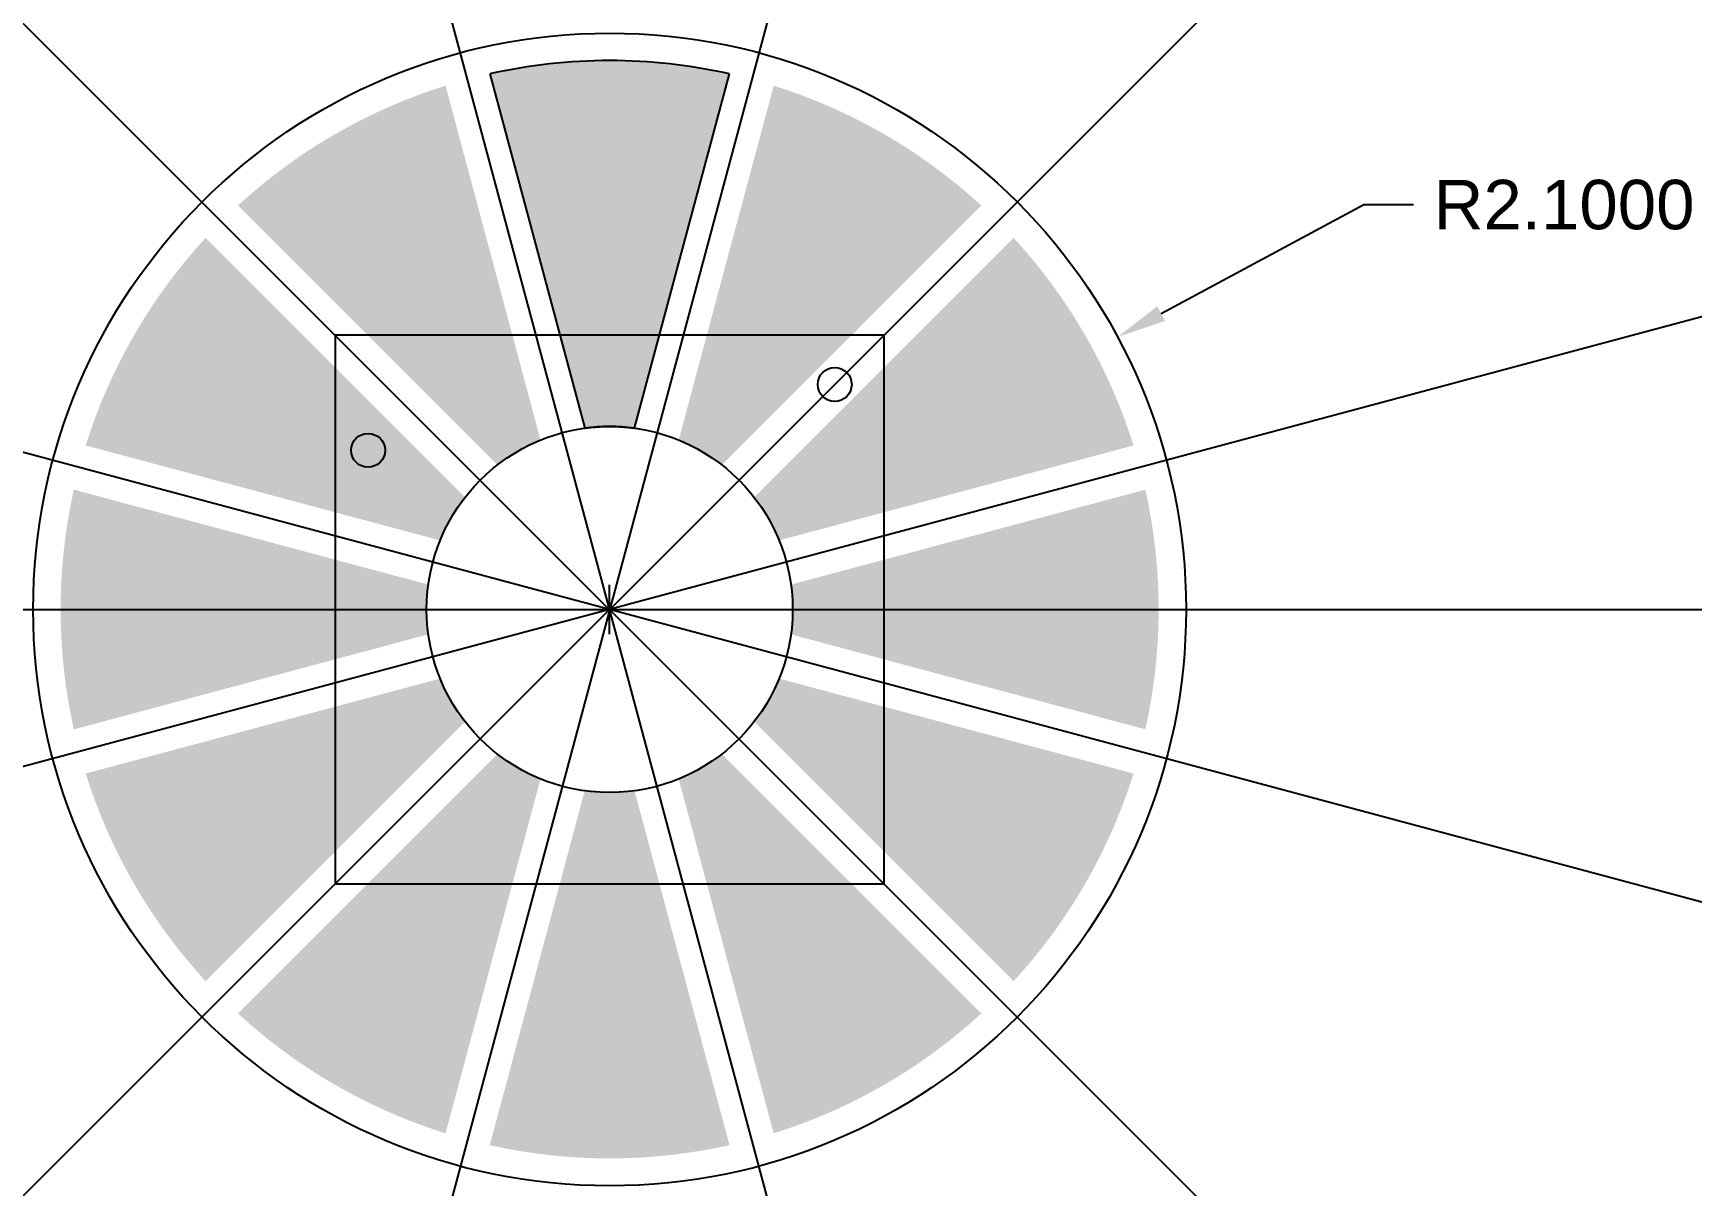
# Model space of a CAD drawing. Header units: inches. Extents: x -2.1 to 3.94, y -2.1 to 2.1.
import ezdxf

# ---------------------------------------------------------------- set-up
doc = ezdxf.new("R2010")
doc.units = ezdxf.units.IN
doc.header["$MEASUREMENT"] = 0
doc.styles.get("Standard").update_dxf_attribs({"font": 'arial.ttf'})
doc.dimstyles.get("Standard").update_dxf_attribs({"dimtxt": 0.18, "dimasz": 0.18, "dimexe": 0.18, "dimexo": 0.0625, "dimgap": 0.09, "dimtad": 0, "dimtih": 1, "dimtoh": 1, "dimdec": 4, "dimzin": 0, "dimdsep": 46, "dimtxsty": 'Standard', "dimcen": 0.09, "dimadec": 0, "dimazin": 0, "dimtfac": 1, "dimtdec": 4, "dimtofl": 0, "dimtmove": 0, "dimatfit": 3, "dimfxl": 1, "dimtolj": 1, "dimtzin": 0, "dimarcsym": 0})

# ---------------------------------------------------------------- blocks, each defined once
blk = doc.blocks.new('*D5')
at = {"color": 0, "lineweight": -2}
for p, q in [((2.747859967588315, 1.474297445369279), (2.00909536646716, 1.077931263318858)), ((2.928129967588315, 1.474297445369279), (2.747859967588315, 1.474297445369279))]:
    blk.add_line(p, q, dxfattribs=at)
at = {"color": 0}
for p, q in [((0, -0.09), (0, 0.09)), ((-0.09, 0), (0.09, 0))]:
    blk.add_line(p, q, dxfattribs=at)
blk.add_solid([(1.994912060370859, 1.10436672866711), (2.023278672563461, 1.051495797970606), (1.850482574377647, 0.9928314267410532)], dxfattribs=at)
at = {"layer": 'Defpoints', "color": 0}
for p in [(1.850482574377647, 0.9928314267410532), (0, 0)]:
    blk.add_point(p, dxfattribs=at)
at = {"color": 0, "insert": (3.477039967588315, 1.474297445369279), "char_height": 0.18, "attachment_point": 5}
blk.add_mtext('\\A1;R2.1000', dxfattribs=at)

msp = doc.modelspace()

# ---------------------------------------------------------------- hatches: boundary and pattern name
h = msp.add_hatch(color=256)
h.set_gradient(color1=(0, 255, 0), color2=(0, 255, 0))
edge = h.paths.add_edge_path()
edge.add_line((-0.4366947375327299, 1.951742223299793), (-0.09069888811969756, 0.6604681340824061))
edge.add_arc((0, 0), 0.6666666666666666, 82.18075578145817, 97.81924421854171, ccw=False)
edge.add_line((0.09069888811969784, 0.660468134082406), (0.4366947375327307, 1.951742223299793))
edge.add_arc((0, 0), 2, 77.38801546326876, 102.6119845367312)
h = msp.add_hatch(color=256)
h.set_gradient(color1=(0, 255, 0), color2=(0, 255, 0))
edge = h.paths.add_edge_path()
edge.add_line((-1.354059848052218, 1.471910978249977), (-0.4087816082478636, 0.526632738445622))
edge.add_arc((0, 0), 0.6666666666666666, 112.18075578145829, 127.81924421854171, ccw=False)
edge.add_line((-0.251686525834542, 0.6173316265653194), (-0.5976823752475737, 1.908605715782707))
edge.add_arc((0, 0), 2, 107.3880154632688, 132.6119845367312)
h = msp.add_hatch(color=256)
h.set_gradient(color1=(0, 255, 0), color2=(0, 255, 0))
edge = h.paths.add_edge_path()
edge.add_line((0.5976823752475758, 1.908605715782706), (0.2516865258345427, 0.6173316265653193))
edge.add_arc((0, 0), 0.6666666666666666, 52.180755781458174, 67.81924421854171, ccw=False)
edge.add_line((0.4087816082478642, 0.5266327384456213), (1.35405984805222, 1.471910978249975))
edge.add_arc((0, 0), 2, 47.38801546326872, 72.61198453673119)
h = msp.add_hatch(color=256)
h.set_gradient(color1=(0, 255, 0), color2=(0, 255, 0))
edge = h.paths.add_edge_path()
edge.add_line((-1.908605715782707, 0.5976823752475751), (-0.6173316265653195, 0.2516865258345424))
edge.add_arc((0, 0), 0.6666666666666666, 142.1807557814582, 157.8192442185417, ccw=False)
edge.add_line((-0.5266327384456215, 0.408781608247864), (-1.471910978249976, 1.354059848052219))
edge.add_arc((0, 0), 2, 137.3880154632687, 162.6119845367312)
h = msp.add_hatch(color=256)
h.set_gradient(color1=(0, 255, 0), color2=(0, 255, 0))
edge = h.paths.add_edge_path()
edge.add_line((1.471910978249978, 1.354059848052217), (0.5266327384456221, 0.4087816082478634))
edge.add_arc((0, 0), 0.6666666666666666, 22.180755781458174, 37.81924421854171, ccw=False)
edge.add_line((0.6173316265653195, 0.2516865258345415), (1.908605715782707, 0.5976823752475722))
edge.add_arc((0, 0), 2, 17.3880154632687, 42.61198453673117)
h = msp.add_hatch(color=256)
h.set_gradient(color1=(0, 255, 0), color2=(0, 255, 0))
edge = h.paths.add_edge_path()
edge.add_line((-1.951742223299793, -0.4366947375327297), (-0.6604681340824061, -0.09069888811969751))
edge.add_arc((0, 0), 0.6666666666666666, 172.1807557814583, 187.8192442185417, ccw=False)
edge.add_line((-0.660468134082406, 0.09069888811969787), (-1.951742223299793, 0.4366947375327308))
edge.add_arc((0, 0), 2, 167.3880154632687, 192.6119845367312)
h = msp.add_hatch(color=256)
h.set_gradient(color1=(0, 255, 0), color2=(0, 255, 0))
edge = h.paths.add_edge_path()
edge.add_line((1.951742223299793, 0.4366947375327295), (0.6604681340824061, 0.09069888811969745))
edge.add_arc((0, 0), 0.6666666666666666, -7.819244218541826, 7.819244218541712, ccw=False)
edge.add_line((0.660468134082406, -0.09069888811969797), (1.951742223299793, -0.4366947375327311))
edge.add_arc((0, 0), 2, 347.3880154632687, 372.6119845367312)
h = msp.add_hatch(color=256)
h.set_gradient(color1=(0, 255, 0), color2=(0, 255, 0))
edge = h.paths.add_edge_path()
edge.add_line((-1.471910978249977, -1.354059848052218), (-0.5266327384456218, -0.4087816082478637))
edge.add_arc((0, 0), 0.6666666666666666, 202.1807557814583, 217.8192442185417, ccw=False)
edge.add_line((-0.6173316265653194, -0.2516865258345419), (-1.908605715782707, -0.5976823752475733))
edge.add_arc((0, 0), 2, 197.3880154632688, 222.6119845367312)
h = msp.add_hatch(color=256)
h.set_gradient(color1=(0, 255, 0), color2=(0, 255, 0))
edge = h.paths.add_edge_path()
edge.add_line((1.908605715782706, -0.5976823752475758), (0.6173316265653193, -0.2516865258345427))
edge.add_arc((0, 0), 0.6666666666666666, 322.1807557814582, 337.81924421854166, ccw=False)
edge.add_line((0.5266327384456213, -0.4087816082478642), (1.471910978249975, -1.35405984805222))
edge.add_arc((0, 0), 2, 317.3880154632687, 342.6119845367312)
h = msp.add_hatch(color=256)
h.set_gradient(color1=(0, 255, 0), color2=(0, 255, 0))
edge = h.paths.add_edge_path()
edge.add_line((-0.5976823752475755, -1.908605715782707), (-0.2516865258345425, -0.6173316265653195))
edge.add_arc((0, 0), 0.6666666666666666, 232.1807557814582, 247.8192442185417, ccw=False)
edge.add_line((-0.4087816082478642, -0.5266327384456213), (-1.354059848052219, -1.471910978249975))
edge.add_arc((0, 0), 2, 227.3880154632687, 252.6119845367312)
h = msp.add_hatch(color=256)
h.set_gradient(color1=(0, 255, 0), color2=(0, 255, 0))
edge = h.paths.add_edge_path()
edge.add_line((1.354059848052218, -1.471910978249977), (0.4087816082478637, -0.5266327384456216))
edge.add_arc((0, 0), 0.6666666666666666, 292.18075578145823, 307.81924421854166, ccw=False)
edge.add_line((0.2516865258345419, -0.6173316265653195), (0.5976823752475732, -1.908605715782707))
edge.add_arc((0, 0), 2, 287.3880154632687, 312.6119845367311)
h = msp.add_hatch(color=256)
h.set_gradient(color1=(0, 255, 0), color2=(0, 255, 0))
edge = h.paths.add_edge_path()
edge.add_line((0.4366947375327297, -1.951742223299793), (0.09069888811969751, -0.6604681340824061))
edge.add_arc((0, 0), 0.6666666666666666, 262.18075578145823, 277.8192442185417, ccw=False)
edge.add_line((-0.09069888811969791, -0.660468134082406), (-0.436694737532731, -1.951742223299793))
edge.add_arc((0, 0), 2, 257.3880154632687, 282.6119845367312)

# ---------------------------------------------------------------- linework, layer by layer
for p, q in [((-0.4366947375327299, 1.951742223299793), (-0.09069888811969758, 0.6604681340824061)), ((0.09069888811969784, 0.660468134082406), (0.4366947375327307, 1.951742223299793))]:
    msp.add_line(p, q)
for p, direction in [((0, 0), (-0.7071067811865475, 0.7071067811865476)), ((0, 0), (-0.7071067811865477, -0.7071067811865474)), ((0, 0), (-0.2588190451025207, 0.9659258262890684)), ((0, 0), (-0.25881904510252113, -0.9659258262890683)), ((0, 0), (-0.9659258262890684, -0.2588190451025207)), ((0, 0), (-0.9659258262890683, 0.25881904510252096)), ((9.5, 0), (1, 0))]:
    msp.add_xline(p, direction)
msp.add_lwpolyline([(0.9999999999999998, -1), (0.9999999999999998, 0.9999999999999998), (-0.9999999999999998, 0.9999999999999998), (-0.9999999999999998, -1)], close=True)
at = {"color": 1}
for centre, radius in [((0, 0), 2.1), ((0.8200000000000004, 0.8200000000000002), 0.06180000000000001), ((-0.8799999999999998, 0.5799999999999995), 0.06180000000000001)]:
    msp.add_circle(centre, radius, dxfattribs=at)
msp.add_circle((0, 0), 0.6666666666666666)
for radius, start, end in [(2, 77.38801546326876, 102.6119845367312), (0.6666666666666666, 82.18075578145827, 97.81924421854171)]:
    msp.add_arc((0, 0), radius, start, end)

# ---------------------------------------------------------------- dimensions: what is measured, and where the dimension line sits
dim = msp.add_radius_dim(center=(0, 0), mpoint=(1.850482574377647, 0.9928314267410532), dimstyle='Standard')
dim.commit()
dim.dimension.update_dxf_attribs({"geometry": '*D5', "text_midpoint": (3.477039967588315, 1.474297445369279), "dimtype": 164})

doc.saveas('drawing.dxf')
